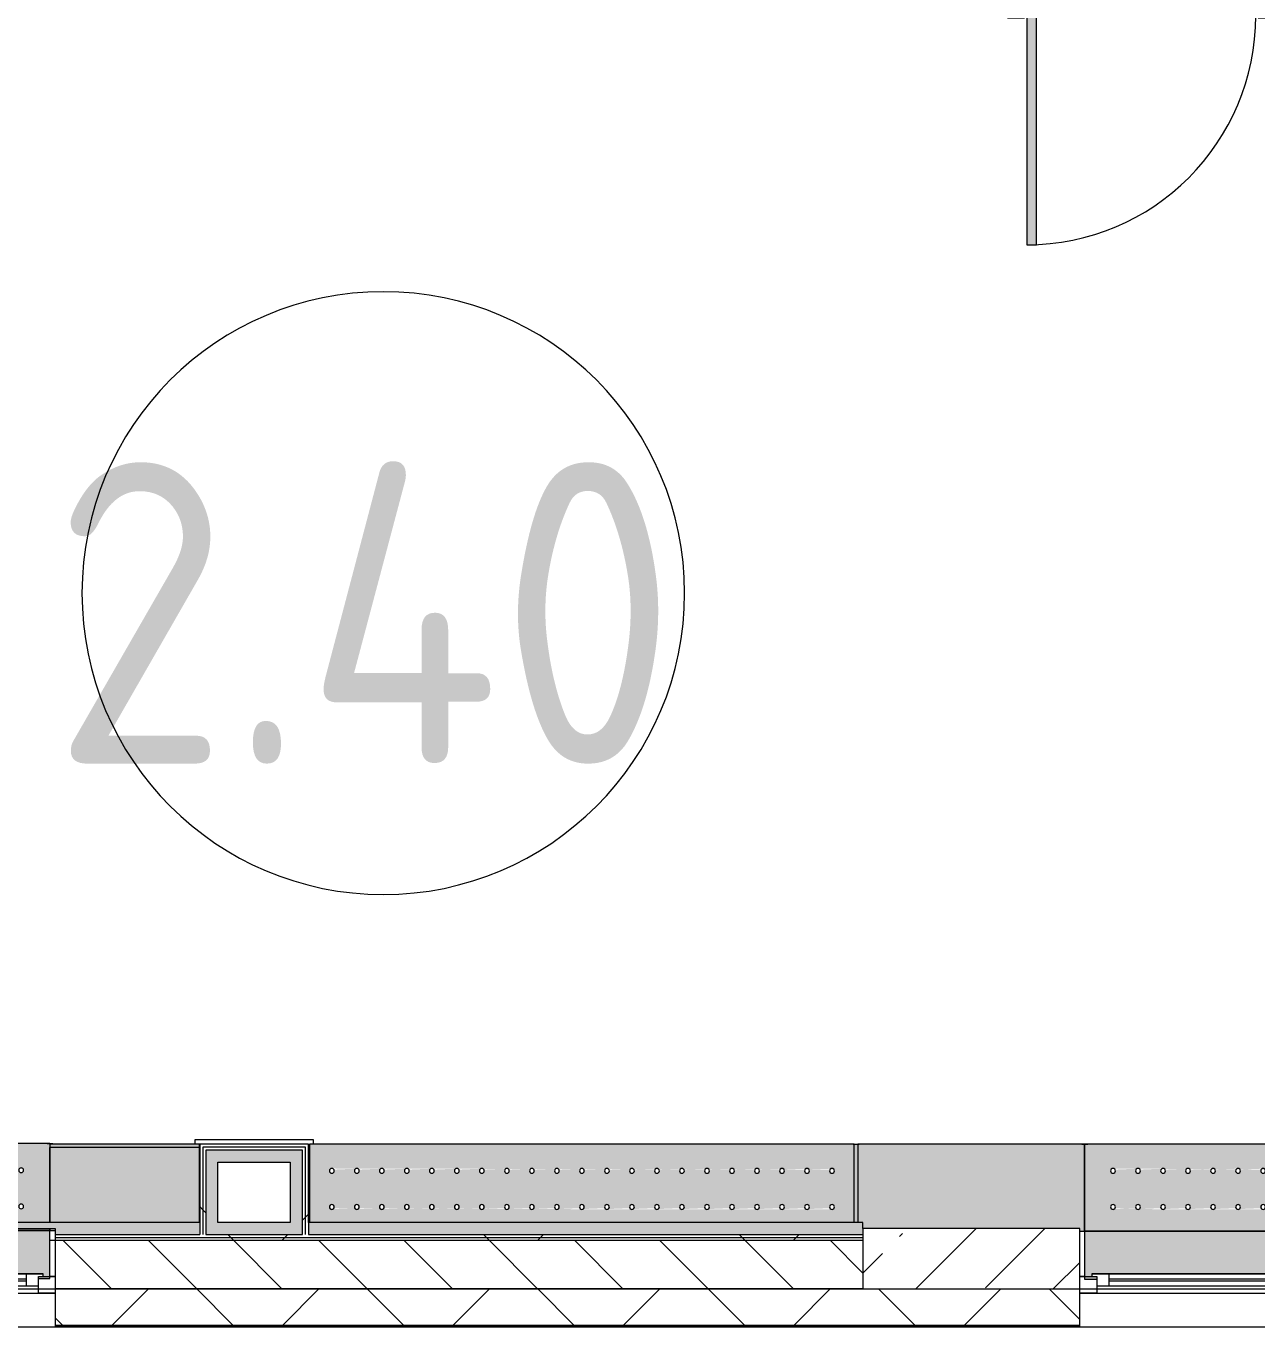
# Model space of a CAD drawing. Header units: millimetres. Extents: x 11693 to 241752, y -8553 to 29926.
# Drawn here: x 185299 to 190405, y -258 to 5138 of the extents above; entities that cross this region are included whole.
import ezdxf

# ---------------------------------------------------------------- set-up
doc = ezdxf.new("R2010")
doc.units = ezdxf.units.MM
for name, color, linetype, lineweight in [('A-AREA-IDEN', 7, 'Continuous', 9), ('A-GLAZ-2', 7, 'Continuous', 5), ('A-WALL-2', 7, 'Continuous', 9), ('A-WALL-5', 7, 'Continuous', 5), ('I-WALL-3', 7, 'Continuous', 5), ('S-COLS', 7, 'Continuous', 5), ('Знаки', 7, 'Continuous', 5)]:
    doc.layers.add(name, color=color, linetype=linetype, lineweight=lineweight)
for name, color, linetype, lineweight, true_color in [('A-DOOR-2', 7, 'Continuous', 5, 0xaaaaaa), ('A-DOOR-3', 7, 'Continuous', 5, 0xe2e2e2), ('A-DOOR-FRAM-2', 7, 'Continuous', 5, 0xe2e2e2), ('A-DOOR-FRAM-3', 7, 'Continuous', 5, 0xaaaaaa), ('A-FLOR-1', 7, 'Continuous', 5, 0xaaaaaa), ('I-WALL-1', 7, 'Continuous', 5, 0xe7e7e7), ('I-WALL-2', 7, 'Continuous', 9, 0xe7e7e7), ('Знаки-2', 7, 'Continuous', 5, 0xd7cfbf)]:
    doc.layers.add(name, color=color, linetype=linetype, lineweight=lineweight, true_color=true_color)
doc.styles.add('GOST Common_3', font='GOST_Common.ttf', dxfattribs={"width": 0.9, "height": 1250})
pattern_1 = [(45, (89739.8, 0), (-530.33, 530.33), []), (135, (89739.8, 0), (-530.33, -530.33), [])]

# ---------------------------------------------------------------- blocks, each defined once
blk = doc.blocks.new('BSC_Колонна _Прямоугольная - 250х900-23282983-Общий план 2 этажа с размещением фрагментов 2_1-2_7')
at = {"layer": 'S-COLS'}
h = blk.add_hatch(dxfattribs=at)
h.set_pattern_fill('FP_93', color=256, style=0, pattern_type=2)
h.set_pattern_definition([(45, (-99480, -25), (-285.1231, 285.1231), []), (45, (-99194.88, -25), (-285.1231, 285.1231), [504.031, -100.806, 16.764, -84.042])])
h.paths.add_polyline_path([(-150.1, -125), (450, -125), (450, 125), (-450, 125), (-450, -125)])
for p, q in [((450, 125), (-450, 125)), ((-450, 125), (-450, -125)), ((450, -125), (450, 125)), ((-450, -125), (450, -125))]:
    blk.add_line(p, q, dxfattribs=at)
blk = doc.blocks.new('110_Дверь_СКБ_1Ст_Внутренняя1 - Д-7а_л__950x2100h_Туалет-V103-Общий план 2 этажа с размещением фрагментов 2_1-2_7')
at = {"layer": 'A-DOOR-2'}
h = blk.add_hatch(dxfattribs=at)
h.set_pattern_fill('FP_94', color=256, style=0, pattern_type=2)
h.set_pattern_definition([(135, (1776.41, 174.685), (-14.14214, -14.14214), []), (225, (1776.41, 174.685), (14.14214, -14.14214), [])])
h.paths.add_polyline_path([(537.5, 110), (512.5, 110), (512.5, -110), (537.5, -110)])
at = {"layer": 'A-DOOR-3'}
h = blk.add_hatch(color=256, dxfattribs=at)
h.paths.add_polyline_path([(487.5, 110), (487.5, 70), (477.5, 70), (477.5, 30), (512.5, 30), (512.5, 110)])
h.paths.add_polyline_path([(-462.5, 110), (-487.5, 110), (-487.5, 30), (-452.5, 30), (-452.5, 70), (-462.5, 70)])
at = {"layer": 'A-DOOR-FRAM-2'}
for points in [[(447.5, 1060), (447.5, 110), (487.5, 110), (487.5, 1060)], [(-542.5, 118), (-542.5, 110), (-472.5, 110), (-472.5, 118)], [(567.5, 118), (497.5, 118), (497.5, 110), (567.5, 110)], [(-472.5, 30), (-487.5, 30), (-487.5, -110), (-472.5, -110)], [(512.5, 30), (497.5, 30), (497.5, -110), (512.5, -110)], [(-542.5, -110), (-542.5, -118), (-472.5, -118), (-472.5, -110)], [(567.5, -110), (497.5, -110), (497.5, -118), (567.5, -118)]]:
    blk.add_hatch(color=256, dxfattribs=at).paths.add_polyline_path(points)
at = {"layer": 'A-DOOR-FRAM-3'}
h = blk.add_hatch(dxfattribs=at)
h.set_pattern_fill('FP_95', color=256, style=0, pattern_type=2)
h.set_pattern_definition([(45, (-346.384, 174.685), (-14.1421, 14.1421), []), (135, (-346.384, 174.685), (-14.1421, -14.1421), [])])
h.paths.add_polyline_path([(-487.5, 110), (-512.5, 110), (-512.5, -110), (-487.5, -110)])
at = {"layer": 'A-DOOR-2'}
for p, q in [((487.5, 1060), (447.5, 1060)), ((447.5, 1060), (447.5, 110)), ((487.5, 110), (487.5, 1060)), ((447.5, 110), (487.5, 110))]:
    blk.add_line(p, q, dxfattribs=at)
blk.add_arc((487.5, 110), 950, 90, 180, dxfattribs=at)
at = {"layer": 'A-DOOR-FRAM-3'}
for p, q in [((-472.5, 118), (-542.5, 118)), ((-542.5, 118), (-542.5, 110)), ((-542.5, 110), (-472.5, 110)), ((-487.5, 110), (-512.5, 110)), ((-512.5, 110), (-512.5, -110)), ((-462.5, 110), (-487.5, 110)), ((-487.5, 110), (-487.5, 30)), ((-487.5, -110), (-487.5, 110)), ((-472.5, 110), (-487.5, 110)), ((-487.5, 110), (-487.5, 109)), ((-487.5, 109), (-472.5, 109)), ((-472.5, 110), (-472.5, 118)), ((-472.5, 109), (-472.5, 110)), ((-462.5, 70), (-462.5, 110)), ((487.5, 110), (487.5, 70)), ((512.5, 110), (487.5, 110)), ((567.5, 118), (497.5, 118)), ((497.5, 118), (497.5, 110)), ((512.5, 110), (497.5, 110)), ((497.5, 110), (497.5, 109)), ((497.5, 110), (567.5, 110)), ((497.5, 109), (512.5, 109)), ((512.5, 30), (512.5, 110)), ((537.5, 110), (512.5, 110)), ((512.5, 110), (512.5, -110)), ((512.5, 109), (512.5, 110)), ((537.5, -110), (537.5, 110)), ((567.5, 110), (567.5, 118)), ((-452.5, 70), (-462.5, 70)), ((-452.5, 30), (-452.5, 70)), ((487.5, 70), (477.5, 70)), ((477.5, 70), (477.5, 30)), ((-487.5, 30), (-452.5, 30)), ((-472.5, 30), (-487.5, 30)), ((-487.5, 30), (-487.5, -110)), ((-472.5, -110), (-472.5, 30)), ((477.5, 30), (512.5, 30)), ((512.5, 30), (497.5, 30)), ((497.5, 30), (497.5, -110)), ((512.5, -110), (512.5, 30)), ((-472.5, -110), (-542.5, -110)), ((-542.5, -110), (-542.5, -118)), ((-542.5, -118), (-472.5, -118)), ((-512.5, -110), (-487.5, -110)), ((-487.5, -110), (-472.5, -110)), ((-472.5, -118), (-472.5, -110)), ((497.5, -110), (512.5, -110)), ((567.5, -110), (497.5, -110)), ((497.5, -110), (497.5, -118)), ((497.5, -118), (567.5, -118)), ((512.5, -110), (537.5, -110)), ((567.5, -118), (567.5, -110))]:
    blk.add_line(p, q, dxfattribs=at)
blk = doc.blocks.new('120_Окно_СКБ_1Ст - 120_Окно_СКБ_1Ст 900х2500_h_ с форточкой-V104-Общий план 2 этажа с размещением фрагментов 2_1-2_7')
at = {"layer": 'A-GLAZ-2'}
for p, q in [((-450, -127), (-450, -57)), ((-450, -57), (-380, -57)), ((450, -57), (-450, -57)), ((-380, -57), (-380, -127)), ((380, -87), (-380, -87)), ((-380, -87), (-380, -127)), ((-330, -137), (-330, -87)), ((-330, -107), (330, -107)), ((330, -137), (330, -87)), ((380, -127), (380, -57)), ((380, -57), (450, -57)), ((380, -127), (380, -87)), ((450, -57), (450, -127)), ((-380, -127), (-450, -127)), ((-450, -127), (-428.1, -127)), ((-380, -127), (-400, -127)), ((-400, -127), (-400, -137)), ((-400, -137), (400, -137)), ((400, -137), (-400, -137)), ((330, -117), (-330, -117)), ((450, -127), (380, -127)), ((400, -127), (380, -127)), ((400, -137), (400, -127)), ((431.9, -127), (450, -127))]:
    blk.add_line(p, q, dxfattribs=at)
blk = doc.blocks.new('120_Окно_СКБ_1Ст - 120_Окно_СКБ_1Ст 900х2500_h_ с форточкой-V152-Общий план 2 этажа с размещением фрагментов 2_1-2_7')
at = {"layer": 'A-GLAZ-2'}
for p, q in [((-450, -127), (-450, -57)), ((-450, -57), (-380, -57)), ((450, -57), (-450, -57)), ((-380, -57), (-380, -127)), ((380, -87), (-380, -87)), ((-380, -87), (-380, -127)), ((-330, -137), (-330, -87)), ((-330, -107), (330, -107)), ((330, -137), (330, -87)), ((380, -127), (380, -57)), ((380, -57), (450, -57)), ((380, -127), (380, -87)), ((450, -57), (450, -127)), ((-380, -127), (-450, -127)), ((-450, -127), (-430, -127)), ((-380, -127), (-400, -127)), ((-400, -127), (-400, -137)), ((-400, -137), (400, -137)), ((400, -137), (-400, -137)), ((330, -117), (-330, -117)), ((450, -127), (380, -127)), ((400, -127), (380, -127)), ((400, -137), (400, -127)), ((430, -127), (450, -127))]:
    blk.add_line(p, q, dxfattribs=at)
blk = doc.blocks.new('Зашивка радиатора_ с перфорацией М1_1 - Зашивка радиатора_ с перфорацией М1_1-V234-Общий план 2 этажа с размещением фрагментов 2_1-2_7')
at = {"layer": 'Знаки-2'}
blk.add_hatch(color=256, dxfattribs=at).paths.add_polyline_path([(-430, 380), (-430, 180), (430, 180), (430, 380), (378.1, 380), (378.1, 370.4), (398.1, 367.8), (398.1, 360.4), (-401.9, 360.4), (-401.9, 370.4), (-381.9, 370.4), (-381.9, 380), (-401.9, 380)])
h = blk.add_hatch(color=256, dxfattribs=at)
h.paths.add_polyline_path([(371.6, 180), (-430, 180), (-426.5, 172.4), (430.2, 174.1), (430.2, 180)])
h.paths.add_polyline_path([(-391.7, 147.4), (-430, 147.4), (-430, -179.9), (430.2, -179.9), (430.2, 147.4), (-390.3, 147.4)])
h.paths.add_polyline_path([(-206.5, 90.4), (320.9, 85.4), (320.9, 75.4), (312.2, 70.4), (303.6, 75.4), (303.6, 85.4), (307.2, 89), (217.2, 85.4), (217.2, 75.4), (208.5, 70.4), (199.8, 75.4), (199.8, 85.4), (203.5, 89), (113.4, 85.4), (113.4, 75.4), (104.7, 70.4), (96.1, 75.4), (96.1, 85.4), (99.7, 89), (9.7, 85.4), (9.7, 75.4), (1, 70.4), (-7.7, 75.4), (-7.7, 85.4), (-5.8, 89), (-94.1, 85.4), (-94.1, 75.4), (-102.8, 70.4), (-111.4, 75.4), (-111.4, 85.4), (-107.8, 89), (-197.8, 85.4), (-197.8, 75.4), (-206.5, 70.4), (-215.2, 75.4), (-215.2, 85.4), (-211.5, 89), (-301.6, 85.4), (-301.6, 75.4), (-310.3, 70.4), (-318.9, 75.4), (-318.9, 85.4), (-310.3, 90.4), (-307.7, 90), (-209.1, 90)])
h.paths.add_polyline_path([(-310.3, -59.6), (-301.6, -64.6), (-301.6, -74.6), (-305.3, -78.3), (-215.2, -74.6), (-215.2, -64.6), (-206.5, -59.6), (-197.8, -64.6), (-197.8, -74.6), (-201.5, -78.3), (-111.4, -74.6), (-111.4, -64.6), (-102.8, -59.6), (-94.1, -64.6), (-94.1, -74.6), (-97.8, -78.3), (-7.7, -74.6), (-7.7, -64.6), (1, -59.6), (9.7, -64.6), (9.7, -74.6), (6, -78.3), (96.1, -74.6), (96.1, -64.6), (104.7, -59.6), (113.4, -64.6), (113.4, -74.6), (109.7, -78.3), (199.8, -74.6), (199.8, -64.6), (208.5, -59.6), (217.2, -64.6), (217.2, -74.6), (213.5, -78.3), (303.6, -74.6), (303.6, -64.6), (312.2, -59.6), (320.9, -64.6), (320.9, -74.6), (312.2, -79.6), (309.7, -79.3), (-318.9, -74.6), (-318.9, -64.6), (-312.8, -60)])
at = {"layer": 'Знаки'}
for p, q in [((-381.9, 380), (-430, 380)), ((-430, 380), (-430, 180)), ((430, 380), (378.1, 380)), ((430, 180), (430, 380)), ((-430, 180), (430, 180)), ((430.2, 180), (-430, 180)), ((-430, 180), (-430, 171.9)), ((430.2, 172.4), (430.2, 180)), ((-430, 147.4), (-430, -163.9)), ((430.2, -179.9), (430.2, 147.4)), ((-430, -179.9), (430.2, -179.9))]:
    blk.add_line(p, q, dxfattribs=at)
for centre, start, end in [((-310.3, 80.4), 180, 0), ((-310.3, 80.4), 0, 180), ((-206.5, 80.4), 0, 180), ((-206.5, 80.4), 180, 360), ((-102.8, 80.4), 0, 180), ((-102.8, 80.4), 180, 0), ((1, 80.4), 0, 180), ((1, 80.4), 180, 0), ((104.7, 80.4), 0, 180), ((104.7, 80.4), 180, 360), ((208.5, 80.4), 0, 180), ((208.5, 80.4), 180, 0), ((312.2, 80.4), 0, 180), ((312.2, 80.4), 180, 0), ((-310.3, -69.6), 0, 180), ((-310.3, -69.6), 180, 0), ((-206.5, -69.6), 0, 180), ((-206.5, -69.6), 180, 0), ((-102.8, -69.6), 0, 180), ((-102.8, -69.6), 180, 0), ((1, -69.6), 0, 180), ((1, -69.6), 180, 0), ((104.7, -69.6), 0, 180), ((104.7, -69.6), 180, 0), ((208.5, -69.6), 0, 180), ((208.5, -69.6), 180, 0), ((312.2, -69.6), 0, 180), ((312.2, -69.6), 180, 0)]:
    blk.add_arc(centre, 10, start, end, dxfattribs=at)
blk = doc.blocks.new('Зашивка радиатора_ с перфорацией М1_1 - Зашивка радиатора_ с перфорацией М1_1-V237-Общий план 2 этажа с размещением фрагментов 2_1-2_7')
at = {"layer": 'Знаки-2'}
blk.add_hatch(color=256, dxfattribs=at).paths.add_polyline_path([(430, 380), (380, 380), (380, 368), (400, 365.4), (400, 358), (-400, 358), (-400, 368), (-380, 368), (-380, 380), (-430, 380), (-430, 180), (430, 180), (430, 368)])
h = blk.add_hatch(color=256, dxfattribs=at)
h.paths.add_polyline_path([(26, 180), (-430, 180), (-430, -179.9), (430.2, -179.9), (430.2, 180)])
h.paths.add_polyline_path([(104.7, 90.4), (320.9, 85.4), (320.9, 75.4), (312.2, 70.4), (303.6, 75.4), (303.6, 85.4), (307.2, 89), (217.2, 85.4), (217.2, 75.4), (208.5, 70.4), (199.8, 75.4), (199.8, 85.4), (203.5, 89), (113.4, 85.4), (113.4, 75.4), (104.7, 70.4), (96.1, 75.4), (96.1, 85.4), (99.7, 89), (9.7, 85.4), (9.7, 75.4), (1, 70.4), (-7.7, 75.4), (-7.7, 85.4), (-4, 89), (-94.1, 85.4), (-94.1, 75.4), (-102.8, 70.4), (-111.4, 75.4), (-111.4, 85.4), (-107.8, 89), (-197.8, 85.4), (-197.8, 75.4), (-206.5, 70.4), (-215.2, 75.4), (-215.2, 85.4), (-211.5, 89), (-301.6, 85.4), (-301.6, 75.4), (-310.3, 70.4), (-318.9, 75.4), (-318.9, 85.4), (-310.3, 90.4), (-307.7, 90), (26, 90.4)])
h.paths.add_polyline_path([(-310.3, -59.6), (-301.6, -64.6), (-301.6, -74.6), (-305.3, -78.3), (-215.2, -74.6), (-215.2, -64.6), (-206.5, -59.6), (-197.8, -64.6), (-197.8, -74.6), (-201.5, -78.3), (-111.4, -74.6), (-111.4, -64.6), (-102.8, -59.6), (-94.1, -64.6), (-94.1, -74.6), (-97.8, -78.3), (-7.7, -74.6), (-7.7, -64.6), (1, -59.6), (9.7, -64.6), (9.7, -74.6), (6, -78.3), (96.1, -74.6), (96.1, -64.6), (104.7, -59.6), (113.4, -64.6), (113.4, -74.6), (109.7, -78.3), (199.8, -74.6), (199.8, -64.6), (208.5, -59.6), (217.2, -64.6), (217.2, -74.6), (213.5, -78.3), (303.6, -74.6), (303.6, -64.6), (312.2, -59.6), (320.9, -64.6), (320.9, -74.6), (312.2, -79.6), (309.7, -79.3), (-318.9, -74.6), (-318.9, -64.6), (-312.8, -60)])
at = {"layer": 'Знаки'}
for p, q in [((-380, 380), (-430, 380)), ((-430, 380), (-430, 180)), ((430, 380), (380, 380)), ((430, 180), (430, 380)), ((-430, 180), (430, 180)), ((430.2, 180), (-430, 180)), ((-430, 180), (-430, -179.9)), ((430.2, -179.9), (430.2, 180)), ((-430, -179.9), (430.2, -179.9))]:
    blk.add_line(p, q, dxfattribs=at)
for centre, start, end in [((-310.3, 80.4), 180, 0), ((-310.3, 80.4), 0, 180), ((-206.5, 80.4), 0, 180), ((-206.5, 80.4), 180, 360), ((-102.8, 80.4), 0, 180), ((-102.8, 80.4), 180, 0), ((1, 80.4), 0, 180), ((1, 80.4), 180, 0), ((104.7, 80.4), 0, 180), ((104.7, 80.4), 180, 360), ((208.5, 80.4), 0, 180), ((208.5, 80.4), 180, 0), ((312.2, 80.4), 0, 180), ((312.2, 80.4), 180, 0), ((-310.3, -69.6), 0, 180), ((-310.3, -69.6), 180, 0), ((-206.5, -69.6), 0, 180), ((-206.5, -69.6), 180, 0), ((-102.8, -69.6), 0, 180), ((-102.8, -69.6), 180, 0), ((1, -69.6), 0, 180), ((1, -69.6), 180, 0), ((104.7, -69.6), 0, 180), ((104.7, -69.6), 180, 0), ((208.5, -69.6), 0, 180), ((208.5, -69.6), 180, 0), ((312.2, -69.6), 0, 180), ((312.2, -69.6), 180, 0)]:
    blk.add_arc(centre, 10, start, end, dxfattribs=at)
blk = doc.blocks.new('Зашивка радиатора_ с перфорацией М7_1 - Зашивка радиатора_ с перфорацией М7_1-V244-Общий план 2 этажа с размещением фрагментов 2_1-2_7')
at = {"layer": 'Знаки-2'}
h = blk.add_hatch(color=256, dxfattribs=at)
h.paths.add_polyline_path([(1890, 145), (-370, 145), (-370, -179.9), (1890, -179.9)])
h.paths.add_polyline_path([(552.5, 90.4), (1806.2, 85.4), (1806.2, 75.4), (1797.5, 70.4), (1788.8, 75.4), (1788.8, 85.4), (1792.5, 89), (1702.4, 85.4), (1702.4, 75.4), (1693.7, 70.4), (1685.1, 75.4), (1685.1, 85.4), (1688.7, 89), (1598.7, 85.4), (1598.7, 75.4), (1590, 70.4), (1581.3, 75.4), (1581.3, 85.4), (1585, 89), (1494.9, 85.4), (1494.9, 75.4), (1486.2, 70.4), (1477.6, 75.4), (1477.6, 85.4), (1481.2, 89), (1391.2, 85.4), (1391.2, 75.4), (1382.5, 70.4), (1373.8, 75.4), (1373.8, 85.4), (1377.5, 89), (1287.4, 85.4), (1287.4, 75.4), (1278.7, 70.4), (1270.1, 75.4), (1270.1, 85.4), (1273.7, 89), (1183.7, 85.4), (1183.7, 75.4), (1175, 70.4), (1166.3, 75.4), (1166.3, 85.4), (1170, 89), (1079.9, 85.4), (1079.9, 75.4), (1071.2, 70.4), (1062.6, 75.4), (1062.6, 85.4), (1066.2, 89), (976.2, 85.4), (976.2, 75.4), (967.5, 70.4), (958.8, 75.4), (958.8, 85.4), (962.5, 89), (872.4, 85.4), (872.4, 75.4), (863.7, 70.4), (855.1, 75.4), (855.1, 85.4), (858.7, 89), (768.7, 85.4), (768.7, 75.4), (760, 70.4), (751.3, 75.4), (751.3, 85.4), (755, 89), (664.9, 85.4), (664.9, 75.4), (656.2, 70.4), (647.6, 75.4), (647.6, 85.4), (651.2, 89), (561.2, 85.4), (561.2, 75.4), (552.5, 70.4), (543.8, 75.4), (543.8, 85.4), (547.5, 89), (457.4, 85.4), (457.4, 75.4), (448.7, 70.4), (440.1, 75.4), (440.1, 85.4), (443.7, 89), (353.7, 85.4), (353.7, 75.4), (345, 70.4), (336.3, 75.4), (336.3, 85.4), (340, 89), (249.9, 85.4), (249.9, 75.4), (241.2, 70.4), (232.6, 75.4), (232.6, 85.4), (236.2, 89), (146.2, 85.4), (146.2, 75.4), (137.5, 70.4), (128.8, 75.4), (128.8, 85.4), (132.5, 89), (42.4, 85.4), (42.4, 75.4), (33.7, 70.4), (25.1, 75.4), (25.1, 85.4), (28.7, 89), (-61.3, 85.4), (-61.3, 75.4), (-70, 70.4), (-78.7, 75.4), (-78.7, 85.4), (-75, 89), (-165.1, 85.4), (-165.1, 75.4), (-173.8, 70.4), (-182.4, 75.4), (-182.4, 85.4), (-178.8, 89), (-268.8, 85.4), (-268.8, 75.4), (-277.5, 70.4), (-286.2, 75.4), (-286.2, 85.4), (-277.5, 90.4), (-274.9, 90), (448.7, 90.4)])
h.paths.add_polyline_path([(1382.5, -59.6), (1391.2, -64.6), (1391.2, -74.6), (1387.5, -78.3), (1477.6, -74.6), (1477.6, -64.6), (1486.2, -59.6), (1494.9, -64.6), (1494.9, -74.6), (1491.2, -78.3), (1581.3, -74.6), (1581.3, -64.6), (1590, -59.6), (1598.7, -64.6), (1598.7, -74.6), (1595, -78.3), (1685.1, -74.6), (1685.1, -64.6), (1693.7, -59.6), (1702.4, -64.6), (1702.4, -74.6), (1698.7, -78.3), (1788.8, -74.6), (1788.8, -64.6), (1797.5, -59.6), (1806.2, -64.6), (1806.2, -74.6), (1797.5, -79.6), (1794.9, -79.3), (-286.2, -74.6), (-286.2, -64.6), (-277.5, -59.6), (-268.8, -64.6), (-268.8, -74.6), (-272.5, -78.3), (-182.4, -74.6), (-182.4, -64.6), (-173.8, -59.6), (-165.1, -64.6), (-165.1, -74.6), (-168.8, -78.3), (-78.7, -74.6), (-78.7, -64.6), (-70, -59.6), (-61.3, -64.6), (-61.3, -74.6), (-65, -78.3), (25.1, -74.6), (25.1, -64.6), (33.7, -59.6), (42.4, -64.6), (42.4, -74.6), (38.7, -78.3), (128.8, -74.6), (128.8, -64.6), (137.5, -59.6), (146.2, -64.6), (146.2, -74.6), (142.5, -78.3), (232.6, -74.6), (232.6, -64.6), (241.2, -59.6), (249.9, -64.6), (249.9, -74.6), (246.2, -78.3), (336.3, -74.6), (336.3, -64.6), (345, -59.6), (353.7, -64.6), (353.7, -74.6), (350, -78.3), (440.1, -74.6), (440.1, -64.6), (448.7, -59.6), (457.4, -64.6), (457.4, -74.6), (453.7, -78.3), (543.8, -74.6), (543.8, -64.6), (552.5, -59.6), (561.2, -64.6), (561.2, -74.6), (557.5, -78.3), (647.6, -74.6), (647.6, -64.6), (656.2, -59.6), (664.9, -64.6), (664.9, -74.6), (661.2, -78.3), (751.3, -74.6), (751.3, -64.6), (760, -59.6), (768.7, -64.6), (768.7, -74.6), (765, -78.3), (855.1, -74.6), (855.1, -64.6), (863.7, -59.6), (872.4, -64.6), (872.4, -74.6), (868.7, -78.3), (958.8, -74.6), (958.8, -64.6), (967.5, -59.6), (976.2, -64.6), (976.2, -74.6), (972.5, -78.3), (1062.6, -74.6), (1062.6, -64.6), (1071.2, -59.6), (1079.9, -64.6), (1079.9, -74.6), (1076.2, -78.3), (1166.3, -74.6), (1166.3, -64.6), (1175, -59.6), (1183.7, -64.6), (1183.7, -74.6), (1180, -78.3), (1270.1, -74.6), (1270.1, -64.6), (1278.7, -59.6), (1287.4, -64.6), (1287.4, -74.6), (1283.7, -78.3), (1373.8, -74.6), (1373.8, -64.6), (1379.9, -60)])
at = {"layer": 'Знаки'}
for p, q in [((-370, 145), (-370, -179.9)), ((1890, -179.9), (1890, 145.1)), ((-370, -179.9), (1890, -179.9))]:
    blk.add_line(p, q, dxfattribs=at)
for centre, start, end in [((-277.5, 80.4), 0, 180), ((-277.5, 80.4), 180, 360), ((-173.8, 80.4), 0, 180), ((-173.8, 80.4), 180, 0), ((-70, 80.4), 0, 180), ((-70, 80.4), 180, 0), ((33.7, 80.4), 0, 180), ((33.7, 80.4), 180, 360), ((137.5, 80.4), 0, 180), ((137.5, 80.4), 180, 0), ((241.2, 80.4), 0, 180), ((241.2, 80.4), 180, 0), ((345, 80.4), 0, 180), ((345, 80.4), 180, 0), ((448.7, 80.4), 0, 180), ((448.7, 80.4), 180, 0), ((552.5, 80.4), 0, 180), ((552.5, 80.4), 180, 360), ((656.2, 80.4), 0, 180), ((656.2, 80.4), 180, 0), ((760, 80.4), 0, 180), ((760, 80.4), 180, 0), ((863.7, 80.4), 0, 180), ((863.7, 80.4), 180, 0), ((967.5, 80.4), 0, 180), ((967.5, 80.4), 180, 0), ((1071.2, 80.4), 0, 180), ((1071.2, 80.4), 180, 0), ((1175, 80.4), 0, 180), ((1175, 80.4), 180, 0), ((1278.7, 80.4), 0, 180), ((1278.7, 80.4), 180, 0), ((1382.5, 80.4), 0, 180), ((1382.5, 80.4), 180, 0), ((1486.2, 80.4), 0, 180), ((1486.2, 80.4), 180, 360), ((1590, 80.4), 0, 180), ((1590, 80.4), 180, 0), ((1693.7, 80.4), 0, 180), ((1693.7, 80.4), 180, 360), ((1797.5, 80.4), 0, 180), ((1797.5, 80.4), 180, 0), ((-277.5, -69.6), 0, 180), ((-277.5, -69.6), 180, 0), ((-173.8, -69.6), 0, 180), ((-173.8, -69.6), 180, 0), ((-70, -69.6), 0, 180), ((-70, -69.6), 180, 0), ((33.7, -69.6), 0, 180), ((33.7, -69.6), 180, 0), ((137.5, -69.6), 0, 180), ((137.5, -69.6), 180, 0), ((241.2, -69.6), 0, 180), ((241.2, -69.6), 180, 0), ((345, -69.6), 0, 180), ((345, -69.6), 180, 0), ((448.7, -69.6), 0, 180), ((448.7, -69.6), 180, 0), ((552.5, -69.6), 0, 180), ((552.5, -69.6), 180, 0), ((656.2, -69.6), 0, 180), ((656.2, -69.6), 180, 0), ((760, -69.6), 0, 180), ((760, -69.6), 180, 0), ((863.7, -69.6), 0, 180), ((863.7, -69.6), 180, 0), ((967.5, -69.6), 0, 180), ((967.5, -69.6), 180, 0), ((1071.2, -69.6), 0, 180), ((1071.2, -69.6), 180, 0), ((1175, -69.6), 0, 180), ((1175, -69.6), 180, 0), ((1278.7, -69.6), 0, 180), ((1278.7, -69.6), 180, 0), ((1382.5, -69.6), 0, 180), ((1382.5, -69.6), 180, 0), ((1486.2, -69.6), 0, 180), ((1486.2, -69.6), 180, 0), ((1590, -69.6), 0, 180), ((1590, -69.6), 180, 0), ((1693.7, -69.6), 0, 180), ((1693.7, -69.6), 180, 0), ((1797.5, -69.6), 0, 180), ((1797.5, -69.6), 180, 0)]:
    blk.add_arc(centre, 10, start, end, dxfattribs=at)
blk = doc.blocks.new('Зашивка без перфорации М3_2_1 - М3_2_3-V245-Общий план 2 этажа с размещением фрагментов 2_1-2_7')
at = {"layer": 'Знаки-2'}
blk.add_hatch(color=256, dxfattribs=at).paths.add_polyline_path([(-430, 180), (-430, -179.9), (510.2, -179.9), (510.2, 145), (490, 145), (490, 170), (-410, 170), (-410, 180)])
at = {"layer": 'Знаки'}
for p, q in [((-410, 180), (-430, 180)), ((-430, 180), (-430, -179.9)), ((510.2, -179.9), (510.2, 145)), ((-430, -179.9), (510.2, -179.9))]:
    blk.add_line(p, q, dxfattribs=at)
blk = doc.blocks.new('Зашивка без перфорации М3_2_1 - М3_2_8-V246-Общий план 2 этажа с размещением фрагментов 2_1-2_7')
at = {"layer": 'Знаки-2'}
h = blk.add_hatch(color=256, dxfattribs=at)
h.paths.add_polyline_path([(168.1, 180), (168.1, 172.3), (190.2, 172.3), (190.2, 180)])
h.paths.add_polyline_path([(102.2, 147.3), (-430, 147.3), (-430, -163.9), (190, -163.9), (190.2, 147.3), (168.1, 147.3)])
blk.add_hatch(color=256, dxfattribs=at).paths.add_polyline_path([(-430, -163.9), (-430, -179.9), (190, -179.9), (190, -163.9), (-409.8, -163.9)])
at = {"layer": 'Знаки'}
for p, q in [((190.2, 180), (168.1, 180)), ((190.2, 171.8), (190.2, 180)), ((-430, 147.4), (-430, -163.9)), ((190.2, -179.9), (190.2, 147.3)), ((-430, -163.9), (190, -163.9)), ((-430, -163.9), (-430, -179.9)), ((190, -179.9), (-430, -179.9)), ((190, -179.9), (190, -163.9))]:
    blk.add_line(p, q, dxfattribs=at)
blk = doc.blocks.new('Зашивка_ опоясывающая панель - Зашивка_ опоясывающая панель Т2_1-V253-Общий план 2 этажа с размещением фрагментов 2_1-2_7')
at = {"layer": 'Знаки-2'}
blk.add_hatch(color=256, dxfattribs=at).paths.add_polyline_path([(-406, 179.9), (-406, 180), (-418, 179.9)])
at = {"layer": 'Знаки'}
blk.add_line((-430, 180), (-406, 180), dxfattribs=at)
blk = doc.blocks.new('Зашивка_ опоясывающая панель - Зашивка_ опоясывающая панель Т2_1-V254-Общий план 2 этажа с размещением фрагментов 2_1-2_7')
at = {"layer": 'Знаки-2'}
blk.add_hatch(color=256, dxfattribs=at).paths.add_polyline_path([(-410.3, -145), (-410.3, 180), (-425.3, 179.9), (-425.3, -145)])
at = {"layer": 'Знаки'}
blk.add_line((-430, 180), (-406, 180), dxfattribs=at)
blk = doc.blocks.new('Зашивка_ опоясывающая панель - Зашивка_ опоясывающая панель Т2_1-V255-Общий план 2 этажа с размещением фрагментов 2_1-2_7')
at = {"layer": 'Знаки-2'}
blk.add_hatch(color=256, dxfattribs=at).paths.add_polyline_path([(-406, 179.9), (-406, 180), (-418.8, 179.9)])
at = {"layer": 'Знаки'}
blk.add_line((-430, 180), (-406, 180), dxfattribs=at)
blk = doc.blocks.new('Марка_Помещения - Номер-25198446-Общий план 2 этажа с размещением фрагментов 2_1-2_7')
at = {"layer": 'A-AREA-IDEN'}
for start, end in [(360, 180), (180, 360)]:
    blk.add_arc((0, 0), 2.5, start, end, dxfattribs=at)

msp = doc.modelspace()

# ---------------------------------------------------------------- hatches: boundary and pattern name
at = {"layer": 'A-WALL-5'}
h = msp.add_hatch(dxfattribs=at)
h.set_pattern_fill('FP_59', color=256, style=0, pattern_type=2)
h.set_pattern_definition([(135, (89739.81, 0), (-176.7767, -176.7767), [])])
h.paths.add_polyline_path([(208569.8, -100), (209069.8, -100), (209069.8, 100), (208569.8, 100), (208569.8, -45.4)])
h.paths.add_polyline_path([(212569.8, -100), (212569.8, 100), (211769.8, 100), (211769.8, -100)])
h.paths.add_polyline_path([(203419.8, -100), (203419.8, 100), (203169.8, 100), (203169.8, -100), (203406, -100)])
h.paths.add_polyline_path([(204319.8, -100), (205369.8, -100), (205369.8, 100), (204319.8, 100), (204319.8, -45.4)])
h.paths.add_polyline_path([(198669.8, -100), (199969.8, -100), (199969.8, 100), (198669.8, 100), (198669.8, -45.4)])
h.paths.add_polyline_path([(194569.8, -100), (194569.8, 100), (193519.8, 100), (193519.8, -100), (194189.9, -100)])
h.paths.add_polyline_path([(191117.8, -100), (191469.8, -100), (191469.8, 100), (190569.8, 100), (190569.8, -100)])
h.paths.add_polyline_path([(192619.8, -100), (192619.8, 100), (192369.8, 100), (192369.8, -100)])
h.paths.add_polyline_path([(188769.8, -100), (188769.8, 100), (185419.8, 100), (185419.8, -100), (187021.7, -100)])
h.paths.add_polyline_path([(184269.8, -100), (184519.8, -100), (184519.8, 100), (184269.8, 100), (184269.8, -45.4)])
h.paths.add_polyline_path([(182469.8, -100), (182469.8, 100), (181669.8, 100), (181669.8, -100), (181901.6, -100)])
h = msp.add_hatch(dxfattribs=at)
h.set_pattern_fill('FP_49', color=256, style=0, pattern_type=2)
h.set_pattern_definition([(45, (89739.8, 0), (-353.5534, 353.5534), []), (135, (89739.8, 0), (-353.5534, -353.5534), [])])
h.paths.add_polyline_path([(214819.8, -250), (214819.8, -100), (213469.8, -100), (213469.8, -250), (213646.2, -250)])
h.paths.add_polyline_path([(209969.8, -250), (210869.8, -250), (210869.8, -100), (209969.8, -100)])
h.paths.add_polyline_path([(211769.8, -250), (212569.8, -250), (212569.8, -100), (211769.8, -100)])
h.paths.add_polyline_path([(207669.8, -250), (209069.8, -250), (209069.8, -100), (207669.8, -100)])
h.paths.add_polyline_path([(203406, -250), (203419.8, -250), (203419.8, -100), (202269.8, -100), (202269.8, -250)])
h.paths.add_polyline_path([(205369.8, -250), (205369.8, -100), (204319.8, -100), (204319.8, -250), (204430.1, -250)])
h.paths.add_polyline_path([(199969.8, -250), (199969.8, -100), (198669.8, -100), (198669.8, -250), (199310, -250)])
h.paths.add_polyline_path([(194569.8, -250), (194569.8, -100), (193519.8, -100), (193519.8, -250), (194189.9, -250)])
h.paths.add_polyline_path([(197769.8, -250), (197769.8, -100), (196869.8, -100), (196869.8, -250), (197261.9, -250)])
h.paths.add_polyline_path([(191117.8, -250), (192619.8, -250), (192619.8, -100), (190569.8, -100), (190569.8, -250)])
h.paths.add_polyline_path([(189069.8, -250), (189669.8, -250), (189669.8, -100), (185419.8, -100), (185419.8, -250), (188769.8, -250)])
h.paths.add_polyline_path([(184519.8, -250), (184519.8, -100), (183369.8, -100), (183369.8, -250), (184269.8, -250)])
h.paths.add_polyline_path([(181669.8, -250), (182469.8, -250), (182469.8, -100), (181669.8, -100)])
h.paths.add_polyline_path([(180769.8, -250), (180769.8, -100), (178949.8, -100), (178949.8, -250), (179853.6, -250)])
at = {"layer": 'I-WALL-1'}
for points in [[(186094.8, 175), (186094.8, 475), (186044.8, 475), (186044.8, 175)], [(186394.8, 425), (186444.8, 425), (186444.8, 475), (186094.8, 475), (186094.8, 425)], [(186444.8, 175), (186444.8, 425), (186394.8, 425), (186394.8, 175)]]:
    msp.add_hatch(color=256, dxfattribs=at).paths.add_polyline_path(points)
at = {"layer": 'I-WALL-2'}
h = msp.add_hatch(color=256, dxfattribs=at)
h.paths.add_polyline_path([(186019.8, 125), (186019.8, 175), (184269.8, 175), (184269.8, 125), (184519.8, 125), (184519.8, 150), (185419.8, 150), (185419.8, 125), (185997.7, 125)])
h.paths.add_polyline_path([(188769.8, 125), (188769.8, 175), (186469.8, 175), (186469.8, 125), (188557.8, 125)])
h.paths.add_polyline_path([(186044.8, 125), (186444.8, 125), (186444.8, 175), (186044.8, 175)])
at = {"layer": 'I-WALL-3'}
h = msp.add_hatch(dxfattribs=at)
h.set_pattern_fill('FP_169', color=256, style=0, pattern_type=2)
h.set_pattern_definition(pattern_1)
h.paths.add_polyline_path([(186032.3, 125), (186032.3, 500), (186019.8, 500), (186019.8, 125)])
h = msp.add_hatch(dxfattribs=at)
h.set_pattern_fill('FP_169', color=256, style=0, pattern_type=2)
h.set_pattern_definition(pattern_1)
h.paths.add_polyline_path([(186044.8, 125), (186044.8, 487.5), (186032.3, 487.5), (186032.3, 125)])
h = msp.add_hatch(dxfattribs=at)
h.set_pattern_fill('FP_169', color=256, style=0, pattern_type=2)
h.set_pattern_definition(pattern_1)
h.paths.add_polyline_path([(186469.8, 125), (186469.8, 487.5), (186457.3, 487.5), (186457.3, 125)])
h = msp.add_hatch(dxfattribs=at)
h.set_pattern_fill('FP_169', color=256, style=0, pattern_type=2)
h.set_pattern_definition(pattern_1)
h.paths.add_polyline_path([(186457.3, 125), (186457.3, 475), (186444.8, 475), (186444.8, 125)])
h = msp.add_hatch(dxfattribs=at)
h.set_pattern_fill('FP_169', color=256, style=0, pattern_type=2)
h.set_pattern_definition(pattern_1)
h.paths.add_polyline_path([(188769.8, 112.5), (188769.8, 125), (185419.8, 125), (185419.8, 112.5), (188557.8, 112.5)])
h.paths.add_polyline_path([(184461.7, 112.5), (184519.8, 112.5), (184519.8, 125), (184269.8, 125), (184269.8, 112.5)])
h.paths.add_polyline_path([(185485.7, 113.3), (185485.7, 113.3), (185997.7, 119.5)])
h = msp.add_hatch(dxfattribs=at)
h.set_pattern_fill('FP_169', color=256, style=0, pattern_type=2)
h.set_pattern_definition(pattern_1)
h.paths.add_polyline_path([(188557.8, 100), (188769.8, 100), (188769.8, 112.5), (185419.8, 112.5), (185419.8, 100), (188045.7, 100)])
h.paths.add_polyline_path([(184269.8, 100), (184519.8, 100), (184519.8, 112.5), (184269.8, 112.5)])

# ---------------------------------------------------------------- linework, layer by layer
at = {"layer": 'A-FLOR-1'}
for p, q in [((185999.8, 502.2), (185999.8, 520)), ((185999.8, 520), (186489.8, 520)), ((186489.8, 520), (186489.8, 499.9))]:
    msp.add_line(p, q, dxfattribs=at)
at = {"layer": 'A-WALL-2'}
for p, q in [((186032.3, 487.5), (186032.3, 125)), ((186457.3, 487.5), (186032.3, 487.5)), ((186457.3, 125), (186457.3, 487.5)), ((186044.8, 475), (186044.8, 125)), ((186444.8, 475), (186044.8, 475)), ((186444.8, 125), (186444.8, 475)), ((186019.8, 175), (186019.8, 125)), ((186469.8, 175), (186469.8, 125)), ((185419.8, 125), (186019.8, 125)), ((185419.8, 112.5), (188769.8, 112.5)), ((186044.8, 125), (186444.8, 125)), ((186469.8, 125), (188769.8, 125)), ((188769.8, 100), (185419.8, 100)), ((185419.8, -100), (188769.8, -100)), ((188769.8, -100), (185419.8, -100)), ((185419.8, -250), (189669.8, -250)), ((185419.8, -253), (189669.8, -253))]:
    msp.add_line(p, q, dxfattribs=at)
at = {"layer": 'A-WALL-5'}
for p, q in [((185419.8, 100), (185419.8, -258)), ((184519.8, -100), (185419.8, -100)), ((189669.8, -258), (189669.8, -100)), ((189669.8, -100), (190569.8, -100)), ((182469.8, -258), (196869.8, -258))]:
    msp.add_line(p, q, dxfattribs=at)
at = {"layer": 'I-WALL-3'}
for p, q in [((186019.8, 500), (186019.8, 175)), ((186469.8, 500), (186019.8, 500)), ((186469.8, 175), (186469.8, 500)), ((186094.8, 175), (186094.8, 425)), ((186094.8, 425), (186394.8, 425)), ((186394.8, 425), (186394.8, 175)), ((186019.8, 175), (184269.8, 175)), ((186394.8, 175), (186094.8, 175)), ((188769.8, 175), (186469.8, 175)), ((188769.8, 150), (188769.8, 175)), ((184519.8, 150), (185419.8, 150)), ((185419.8, 150), (185419.8, 100)), ((185419.8, 100), (185397.9, 100))]:
    msp.add_line(p, q, dxfattribs=at)

# ---------------------------------------------------------------- block references
at = {"layer": 'A-AREA-IDEN', "xscale": 499.9999999999995, "yscale": 499.9999999999995, "zscale": 499.9999999999995}
msp.add_blockref('Марка_Помещения - Номер-25198446-Общий план 2 этажа с размещением фрагментов 2_1-2_7', (186780.6, 2785.7), dxfattribs=at)
at = {"layer": 'A-DOOR-2', "rotation": 180}
msp.add_blockref('110_Дверь_СКБ_1Ст_Внутренняя1 - Д-7а_л__950x2100h_Туалет-V103-Общий план 2 этажа с размещением фрагментов 2_1-2_7', (189937.3, 5290), dxfattribs=at)
at = {"layer": 'A-GLAZ-2', "rotation": 180}
for name, p in [('120_Окно_СКБ_1Ст - 120_Окно_СКБ_1Ст 900х2500_h_ с форточкой-V104-Общий план 2 этажа с размещением фрагментов 2_1-2_7', (184969.8, -175)), ('120_Окно_СКБ_1Ст - 120_Окно_СКБ_1Ст 900х2500_h_ с форточкой-V152-Общий план 2 этажа с размещением фрагментов 2_1-2_7', (190119.8, -175))]:
    msp.add_blockref(name, p, dxfattribs=at)
at = {"layer": 'S-COLS'}
msp.add_blockref('BSC_Колонна _Прямоугольная - 250х900-23282983-Общий план 2 этажа с размещением фрагментов 2_1-2_7', (189219.8, 25), dxfattribs=at)
at = {"layer": 'Знаки', "rotation": 180}
for name, p in [('Зашивка радиатора_ с перфорацией М1_1 - Зашивка радиатора_ с перфорацией М1_1-V234-Общий план 2 этажа с размещением фрагментов 2_1-2_7', (184967.9, 322.4)), ('Зашивка без перфорации М3_2_1 - М3_2_8-V246-Общий план 2 этажа с размещением фрагментов 2_1-2_7', (185587.9, 322.3)), ('Зашивка радиатора_ с перфорацией М7_1 - Зашивка радиатора_ с перфорацией М7_1-V244-Общий план 2 этажа с размещением фрагментов 2_1-2_7', (188364.5, 320)), ('Зашивка без перфорации М3_2_1 - М3_2_3-V245-Общий план 2 этажа с размещением фрагментов 2_1-2_7', (189259.8, 320)), ('Зашивка радиатора_ с перфорацией М1_1 - Зашивка радиатора_ с перфорацией М1_1-V237-Общий план 2 этажа с размещением фрагментов 2_1-2_7', (190119.8, 320))]:
    msp.add_blockref(name, p, dxfattribs=at)
at = {"layer": 'Знаки'}
for name, p in [('Зашивка_ опоясывающая панель - Зашивка_ опоясывающая панель Т2_1-V253-Общий план 2 этажа с размещением фрагментов 2_1-2_7', (185815.9, 322.4)), ('Зашивка_ опоясывающая панель - Зашивка_ опоясывающая панель Т2_1-V254-Общий план 2 этажа с размещением фрагментов 2_1-2_7', (189159.9, 320)), ('Зашивка_ опоясывающая панель - Зашивка_ опоясывающая панель Т2_1-V255-Общий план 2 этажа с размещением фрагментов 2_1-2_7', (190108.6, 320))]:
    msp.add_blockref(name, p, dxfattribs=at)

# ---------------------------------------------------------------- texts
at = {"layer": 'A-AREA-IDEN', "insert": (185407, 3328.4), "char_height": 1250, "width": 3427.214, "attachment_point": 1, "style": 'GOST Common_3'}
msp.add_mtext('2.40', dxfattribs=at)

doc.saveas('drawing.dxf')
